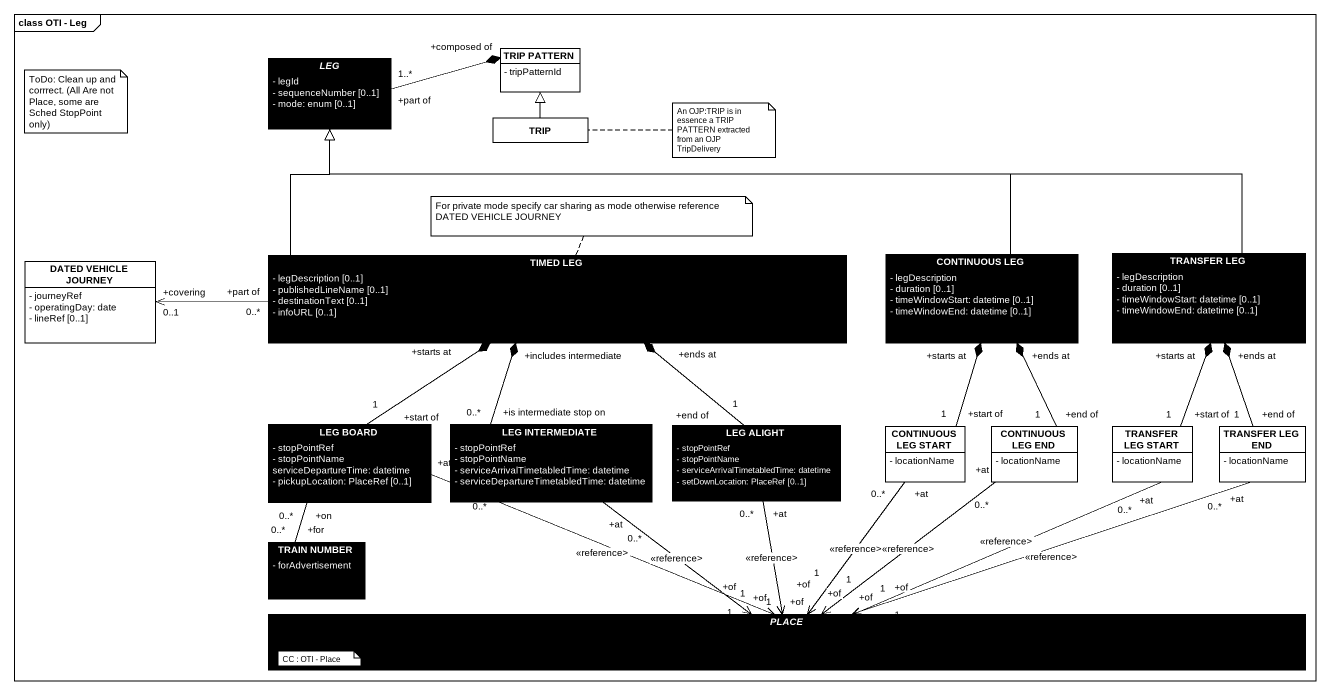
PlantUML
@startuml
mainframe class OTI - Leg
hide circle
hide empty members
skinparam classAttributeIconSize 0
abstract class LEG #000000 {
  - legId
  - sequenceNumber [0..1]
  - mode: enum [0..1]
}
class "TRIP PATTERN" as TRIP_PATTERN {
  - tripPatternId
}
class TRIP
class "TIMED LEG" as TIMED_LEG #000000 {
  - legDescription [0..1]
  - publishedLineName [0..1]
  - destinationText [0..1]
  - infoURL [0..1]
}
class "CONTINUOUS LEG" as CONTINUOUS_LEG #000000 {
  - legDescription
  - duration [0..1]
  - timeWindowStart: datetime [0..1]
  - timeWindowEnd: datetime [0..1]
}
class "TRANSFER LEG" as TRANSFER_LEG #000000 {
  - legDescription
  - duration [0..1]
  - timeWindowStart: datetime [0..1]
  - timeWindowEnd: datetime [0..1]
}
class "DATED VEHICLE JOURNEY" as DATED_VEHICLE_JOURNEY {
  - journeyRef
  - operatingDay: date
  - lineRef [0..1]
}
class "LEG BOARD" as LEG_BOARD #000000 {
  - stopPointRef
  - stopPointName
  serviceDepartureTime: datetime
  - pickupLocation: PlaceRef [0..1]
}
class "LEG INTERMEDIATE" as LEG_INTERMEDIATE #000000 {
  - stopPointRef
  - stopPointName
  - serviceArrivalTimetabledTime: datetime
  - serviceDepartureTimetabledTime: datetime
}
class "LEG ALIGHT" as LEG_ALIGHT #000000 {
  - stopPointRef
  - stopPointName
  - serviceArrivalTimetabledTime: datetime
  - setDownLocation: PlaceRef [0..1]
}
class "CONTINUOUS LEG START" as CONTINUOUS_LEG_START {
  - locationName
}
class "CONTINUOUS LEG END" as CONTINUOUS_LEG_END {
  - locationName
}
class "TRANSFER LEG START" as TRANSFER_LEG_START {
  - locationName
}
class "TRANSFER LEG END" as TRANSFER_LEG_END {
  - locationName
}
class "TRAIN NUMBER" as TRAIN_NUMBER #000000 {
  - forAdvertisement
}
abstract class PLACE #000000
LEG "+part of\n1..*" -right-* "+composed of" TRIP_PATTERN
TRIP -up-|> TRIP_PATTERN
TIMED_LEG -up-|> LEG
TIMED_LEG "+part of\n0..*" -left-> "+covering\n0..1" DATED_VEHICLE_JOURNEY
TIMED_LEG "+includes intermediate" *-- "+is intermediate stop on\n0..*" LEG_INTERMEDIATE
CONTINUOUS_LEG -left-|> LEG
CONTINUOUS_LEG "+starts at" *-- "+start of\n1" CONTINUOUS_LEG_START
CONTINUOUS_LEG "+ends at" *-- "+end of\n1" CONTINUOUS_LEG_END
TRANSFER_LEG -left-|> LEG
LEG_BOARD "+start of\n1" -up-* "+starts at" TIMED_LEG
LEG_BOARD "+on\n0..*" -- "+for\n0..*" TRAIN_NUMBER
LEG_BOARD "+at\n0..*" -right-> "+of\n1" PLACE : <<reference>
LEG_INTERMEDIATE "+at\n0..*" --> "+of\n1" PLACE : <<reference>
LEG_ALIGHT "+end of\n1" -up-* "+ends at" TIMED_LEG
LEG_ALIGHT "+at\n0..*" --> "+of\n1" PLACE : <<reference>
CONTINUOUS_LEG_END "+at\n0..*" --> "+of\n1" PLACE : <<reference>
TRANSFER_LEG_START "+start of\n1" -up-* "+starts at" TRANSFER_LEG
TRANSFER_LEG_END "+end of\n1" -up-* "+ends at" TRANSFER_LEG
TRANSFER_LEG_END "+at\n0..*" -left-> "+of\n1" PLACE : <<reference>
PLACE "+of\n1" <-up- "+at\n0..*" CONTINUOUS_LEG_START : <<reference>
PLACE "+of\n1" <-right- "+at\n0..*" TRANSFER_LEG_START : <<reference>
note as N1
  ToDo: Clean up and corrrect. (All Are not Place, some are Sched StopPoint only)
end note
note right of TRIP : An OJP:TRIP is in essence a TRIP PATTERN extracted from an OJP TripDelivery
note top of TIMED_LEG : For private mode specify car sharing as mode otherwise reference DATED VEHICLE JOURNEY
note as N4
  CC : OTI - Place
end note
@enduml
